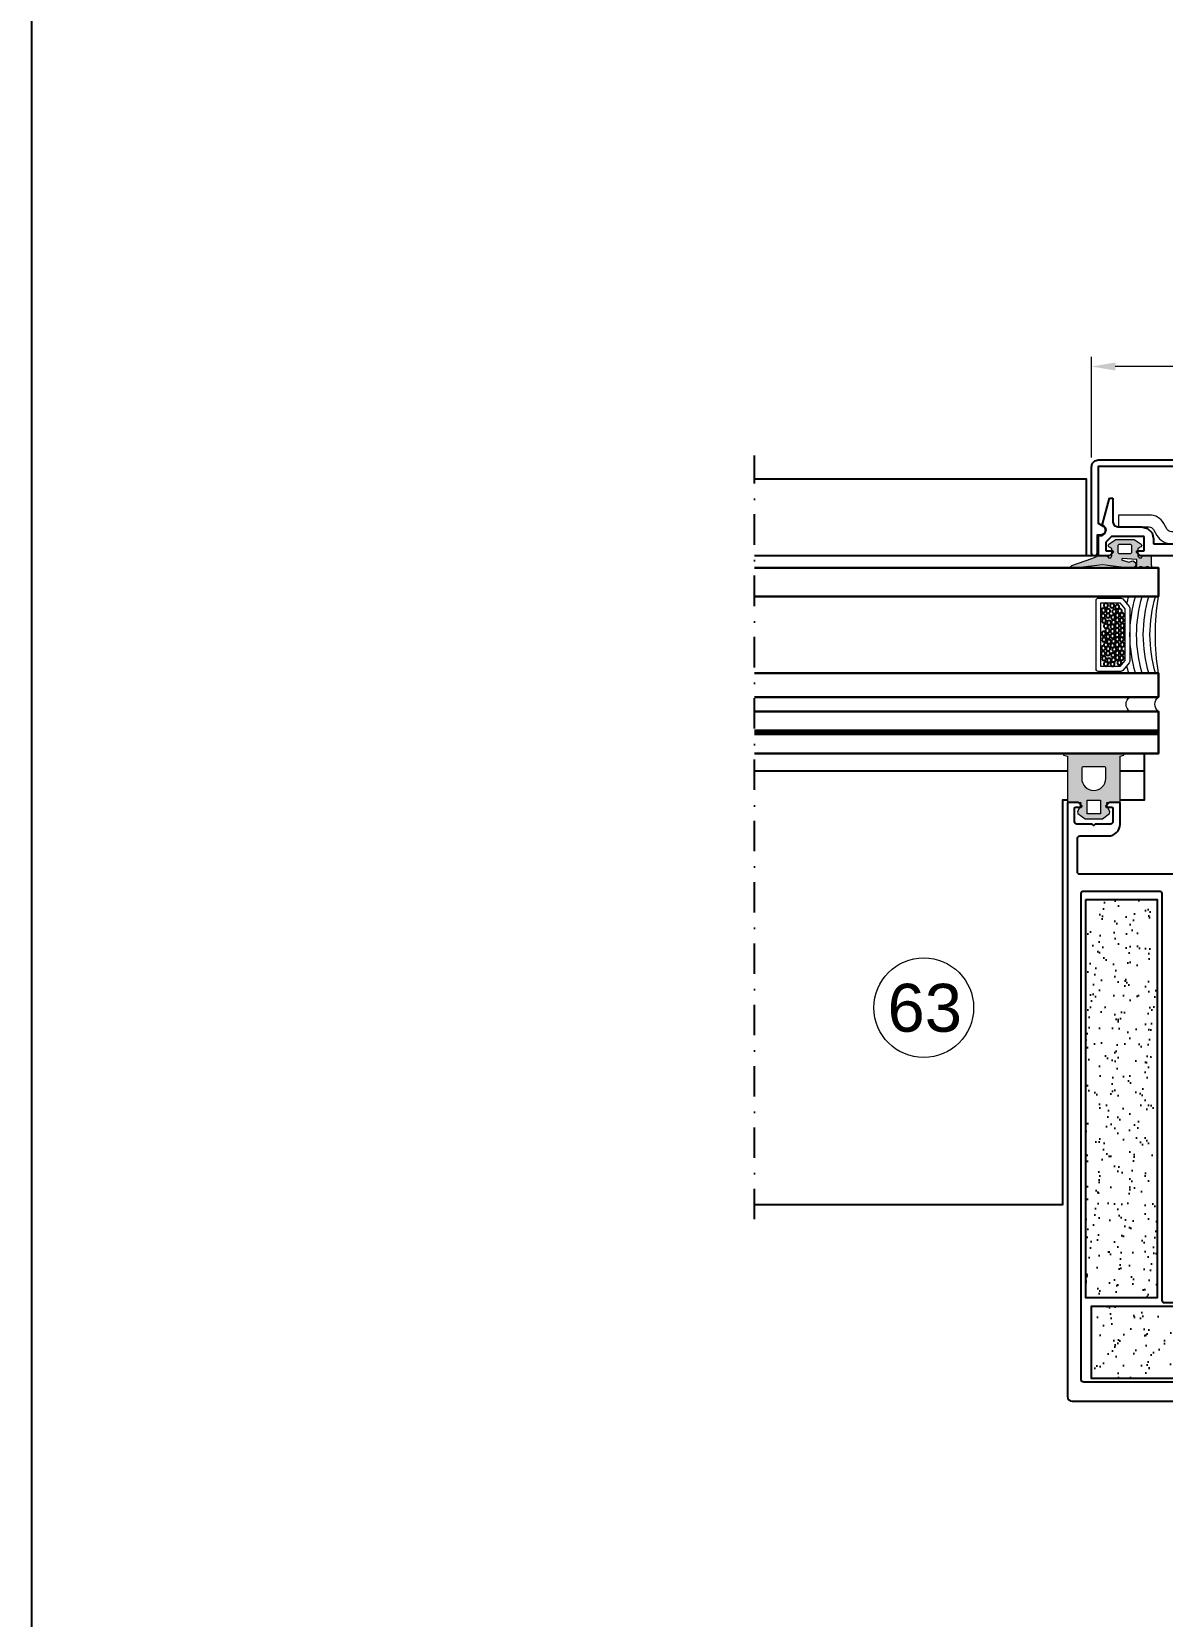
# Model space of a CAD drawing. Header units: millimetres. Extents: x 22319 to 27873, y 35287 to 39437.
# Drawn here: x 22318.7 to 22554.6, y 38444.7 to 38775.5 of the extents above; entities that cross this region are included whole.
import ezdxf
from ezdxf.enums import TextEntityAlignment as Align

# ---------------------------------------------------------------- set-up
doc = ezdxf.new("R2010")
doc.units = ezdxf.units.MM
doc.header["$LTSCALE"] = 0.5
doc.linetypes.add('ACDINTGB', pattern=[9, 4, -1, 1, -1, 1, -1])
doc.linetypes.add('DASHDOT', pattern=[25.4, 12.7, -6.35, 0, -6.35])
for name, color, linetype in [('10', 2, 'Continuous'), ('PROFILE_PO', 2, 'Continuous'), ('S_GASKET_HATCH', 252, 'Continuous')]:
    doc.layers.add(name, color=color, linetype=linetype)
for name, color, linetype, lineweight in [('AM_0', 7, 'Continuous', 30), ('AM_4', 3, 'Continuous', 25), ('AM_5', 3, 'Continuous', 18), ('AM_6', 2, 'Continuous', 20), ('AM_7', 4, 'DASHDOT', 25), ('AM_8', 1, 'Continuous', 25), ('PROFILE_X2', 2, 'ACDINTGB', 9), ('S_ACCESSORY', 7, 'Continuous', 9), ('S_GASKET', 7, 'Continuous', 9), ('S_SILICON', 7, 'Continuous', 9)]:
    doc.layers.add(name, color=color, linetype=linetype, lineweight=lineweight)
doc.styles.add('Border', font='ARIAL.TTF')
doc.styles.get("Standard").update_dxf_attribs({"font": 'ARIAL.TTF'})
doc.dimstyles.new('SBS_DIN$0', dxfattribs={"dimscale": 2, "dimtxt": 2.5, "dimasz": 2.5, "dimexe": 1, "dimexo": 1, "dimgap": 1, "dimtad": 1, "dimrnd": 0.5, "dimdsep": 46, "dimtxsty": 'Standard', "dimcen": 0, "dimclrd": 256, "dimclre": 256, "dimclrt": 2, "dimadec": 0, "dimazin": 2, "dimtp": 0.1, "dimtm": 0.1, "dimtfac": 0.71, "dimtofl": 0, "dimtmove": 0, "dimatfit": 3, "dimfxl": 0, "dimlwd": -1, "dimlwe": -1, "dimarcsym": 0})
pattern_1 = [(307.5, (-885.1022039818417, -1277.689450924772), (4.894132373293424, 0.1600031295984037), [0, -3.860799999999998, 0, -4.317999999999995, 0, -4.127499999999995]), (277.5, (-885.1022039818417, -1277.689450924772), (7.168251005683542, -4.495232831380028), [0, -2.0828, 0, -3.4798, 0, -1.3335]), (237.5, (-885.1022039818417, -1274.565250924774), (0.01437184678545546, -7.90992370241458), [0, -1.27, 0, -4.572, 0, -5.969]), (227.5, (-885.1022039818417, -1274.565250924774), (2.229293232572161, -7.635564524722972), [0, -0.6349999999999993, 0, -2.997199999999997, 0, -3.428999999999998])]

# ---------------------------------------------------------------- blocks, each defined once
blk = doc.blocks.new('52M80')
for p, q in [((-8.295000000001892, -84.90000000000146), (-8.295000000001892, -4)), ((-7.795000000001892, -3.5), (7.805000000000291, -3.5)), ((8.305000000000291, -4), (8.305000000000291, -84.90000000000146)), ((7.805000000000291, -85.40000000000146), (-7.795000000001892, -85.40000000000146))]:
    blk.add_line(p, q)
for points in [[(-2.099999999998545, 23.66068722057389), (-2.099999999998545, 24.67952364800294), (-2.597568437347945, 24.96679491924442, -0.655628729096261), (-2.556042778294795, 25.33126095119223), (-2.099999999998545, 25.47068722057884), (-2.099999999998545, 26.48952364800061), (-2.597568437344307, 26.77679491924209, -0.6556287291027632), (-2.556042778294795, 27.14126095119718), (-2.099999999998545, 27.28068722057651), (-2.099999999998545, 28.29952364799829), (-2.597568437347945, 28.58679491924704, -0.655628729096261), (-2.556042778294795, 28.95126095119485), (-2.099999999998545, 29.09068722057418), (-2.099999999998545, 30.10952364800323), (-2.597568437347945, 30.39679491924471, -0.655628729096261), (-2.556042778294795, 30.76126095119253), (-2.099999999998545, 30.90068722057913), (-2.099999999998545, 31.9195236480009), (-2.597568437344307, 32.20679491924238, -0.6556287290989612), (-2.556042778294795, 32.5712609511902), (-2.099999999998545, 32.7106872205768), (-2.099999999998545, 33.72952364799858), (-2.597568437347945, 34.01679491924733, -0.655628729096261), (-2.556042778294795, 34.38126095119515), (-2.099999999998545, 34.52068722057447), (-2.099999999998545, 35.53952364800352), (-2.597568437347945, 35.826794919245, -0.655628729096261), (-2.556042778294795, 36.19126095119282), (-2.099999999998545, 36.33068722057214), (-2.099999999998545, 37.13397459621774), (-3.599999999998545, 38), (-4.799999999999272, 38, 0.4142135623730949), (-5, 37.80000000000291), (-5, 0.5, -0.414213562373095), (-5.5, 0), (-28.40000000000146, 0, -0.414213562373095), (-28.90000000000146, 0.5), (-28.90000000000146, 7.5, -0.414213562373095), (-28.40000000000146, 8), (-22.5, 8, 0.414213562373095), (-20, 10.5), (-20, 14.79999919881811, 0.4142147356762239), (-20.20000080118189, 14.9999991988152), (-22.21716697046213, 14.99999111823854, 0.1989113262788697), (-22.3585875255194, 14.94141247447988), (-22.9414213562377, 14.35857864376158, 0.1989123673796581), (-23, 14.21715728752315), (-23, 14.20000000000437, 0.4142135623730951), (-22.79999999999927, 14), (-21.70000000000073, 14, -0.414213562373095), (-21.5, 13.80000000000291), (-21.5, 11, -0.414213562373095), (-22, 10.5), (-25.20000000000073, 10.5), (-25.5, 10.20000000000437), (-25.79999999999927, 10.5), (-29, 10.5, -0.414213562373095), (-29.5, 11), (-29.5, 13.80000000000291, -0.414213562373095), (-29.29999999999927, 14), (-28.20000000000073, 14.00000000000728, 0.414213562373095), (-28, 14.20000000000437), (-28, 14.21715728752315, 0.1989123673824275), (-28.0585786437623, 14.35857864376158), (-28.64142135623842, 14.94142135624134, 0.1989123673763152), (-28.78284271247321, 15), (-30.79999999999927, 15, 0.4142135623730949), (-31, 14.80000000000291), (-31, -109, 0.4142135623730951), (-30, -110), (30, -110, 0.414213562373095), (31, -109), (31, 15), (28.70000000000073, 15), (28, 14.30000000000291), (28, 14), (29.5, 14), (29.5, 11, -0.414213562373095), (29, 10.5), (25.79999999999927, 10.5), (25.5, 10.20000000000437), (25.20000000000073, 10.5), (22, 10.5, -0.414213562373095), (21.5, 11), (21.5, 14), (23, 14), (23, 14.30000000000291), (22.29999999999927, 15), (20, 15), (20, 10.5, 0.4142135623730951), (22.5, 8), (28.40000000000146, 8, -0.414213562373095), (28.90000000000146, 7.5), (28.90000000000146, 0.5, -0.414213562373095), (28.40000000000146, 0), (5.5, 0, -0.414213562373095), (5, 0.5), (5, 37.80000000000291, 0.414213562373095), (4.799999999999272, 38), (2.599999999998545, 38, 0.414213562373095), (2.099999999998545, 37.5), (2.099999999998545, 37.33068722057214), (2.556042778294795, 37.19126095119282, -0.655628729096261), (2.597568437347945, 36.826794919245), (2.099999999998545, 36.53952364800352), (2.099999999998545, 35.52068722057447), (2.556042778294795, 35.38126095119515, -0.655628729096261), (2.597568437347945, 35.01679491924733), (2.099999999998545, 34.72952364799858), (2.099999999998545, 33.7106872205768), (2.556042778294795, 33.5712609511902, -0.6556287290989614), (2.597568437344307, 33.20679491924238), (2.099999999998545, 32.9195236480009), (2.099999999998545, 31.90068722057913), (2.556042778294795, 31.76126095119253, -0.655628729096261), (2.597568437347945, 31.39679491924471), (2.099999999998545, 31.10952364800323), (2.099999999998545, 30.09068722057418), (2.556042778294795, 29.95126095119485, -0.6556287290962612), (2.597568437347945, 29.58679491924704), (2.099999999998545, 29.29952364799829), (2.099999999998545, 28.28068722057651), (2.556042778294795, 28.14126095118991, -0.6556287290989614), (2.597568437344307, 27.77679491924209), (2.099999999998545, 27.48952364800061), (2.099999999998545, 26.47068722057884), (2.556042778294795, 26.33126095119223, -0.655628729096261), (2.597568437347945, 25.96679491924442), (2.099999999998545, 25.67952364800294), (2.099999999998545, 24.66068722057389), (2.556042778294795, 24.52126095119456, -0.655628729096261), (2.597568437347945, 24.15679491924675), (2.099999999998545, 23.86952364799799), (2.099999999998545, 22.47439975342422, -0.315298788879363), (1.902606042996922, 22.19249196718738), (0, 21.5), (-1.902606042996922, 22.19249196718738, -0.315298788879363), (-2.099999999998545, 22.47439975342422), (-2.099999999998545, 22.86952364799799), (-2.597568437347945, 23.15679491924675, -0.655628729096261), (-2.556042778294795, 23.52126095119456)], [(-3, 20.40000000000146, -0.414213562373088), (-2.700000000000728, 20.70000000000437), (2.700000000000728, 20.70000000000437, -0.414213562373095), (3, 20.40000000000146), (3, 0.3000000000029104, -0.4142135623730813), (2.700000000000728, 0), (-2.700000000000728, 0, -0.414213562373095), (-3, 0.3000000000029104)], [(27.59999999999854, -106), (-27.59999999999854, -106, -0.414213562373095), (-28.09999999999854, -105.5), (-28.09999999999854, -4, -0.414213562373095), (-27.59999999999854, -3.5), (-11.79500000000189, -3.5, -0.414213562373095), (-11.29500000000189, -4), (-11.29500000000189, -88.90000000000146, 0.4142135623730951), (-10.79500000000189, -89.40000000000146), (10.80500000000029, -89.40000000000146, 0.414213562373095), (11.30500000000029, -88.90000000000146), (11.30500000000029, -4, -0.414213562373095), (11.80500000000029, -3.5), (27.59999999999854, -3.5, -0.414213562373095), (28.09999999999854, -4), (28.09999999999854, -105.5, -0.4142135623730284)]]:
    blk.add_lwpolyline(points, format="xyb", close=True)
for centre, radius, start, end in [((-7.795000000001892, -4), 0.4999999999999999, 90, 180), ((7.805000000000291, -4), 0.5, 0, 90), ((-7.795000000001892, -84.90000000000146), 0.4999999999999999, 180, 270), ((7.805000000000291, -84.90000000000146), 0.4999999999999999, 270, 0)]:
    blk.add_arc(centre, radius, start, end)
blk = doc.blocks.new('52M80_F')
at = {"layer": 'AM_8'}
h = blk.add_hatch(dxfattribs=at)
h.set_pattern_fill('AR-SAND', color=256, scale=0.1, angle=270, style=0)
h.set_pattern_definition([(232.5, (885.1022039818417, -1277.539450924771), (-4.894132373293424, 0.1600031295984037), [0, -3.860799999999997, 0, -4.317999999999993, 0, -4.127499999999993]), (262.5, (885.1022039818417, -1277.539450924771), (-7.168251005683542, -4.495232831380028), [0, -2.0828, 0, -3.4798, 0, -1.3335]), (302.5, (885.1022039818417, -1274.415250924772), (-0.01437184678545546, -7.90992370241458), [0, -1.27, 0, -4.572, 0, -5.969]), (312.5, (885.1022039818417, -1274.415250924772), (-2.229293232572161, -7.635564524722972), [0, -0.6349999999999991, 0, -2.997199999999996, 0, -3.428999999999997])])
h.paths.add_polyline_path([(-27.20249999999942, -5.349999999998545), (-27.20249999999942, -88.34999999999854), (-12.20249999999942, -88.34999999999854), (-12.20249999999942, -5.349999999998545)])
h = blk.add_hatch(dxfattribs=at)
h.set_pattern_fill('AR-SAND', color=256, scale=0.1, angle=270, style=0)
h.set_pattern_definition(pattern_1)
h.paths.add_polyline_path([(-7.5, -4.94999999999709), (-7.5, -83.94999999999709), (7.5, -83.94999999999709), (7.5, -4.94999999999709)])
h = blk.add_hatch(dxfattribs=at)
h.set_pattern_fill('AR-SAND', color=256, scale=0.1, angle=270, style=0)
h.set_pattern_definition([(307.5, (-885.1022039818417, -1277.539450924771), (4.894132373293424, 0.1600031295984037), [0, -3.860799999999997, 0, -4.317999999999993, 0, -4.127499999999993]), (277.5, (-885.1022039818417, -1277.539450924771), (7.168251005683542, -4.495232831380028), [0, -2.0828, 0, -3.4798, 0, -1.3335]), (237.5, (-885.1022039818417, -1274.415250924772), (0.01437184678545546, -7.90992370241458), [0, -1.27, 0, -4.572, 0, -5.969]), (227.5, (-885.1022039818417, -1274.415250924772), (2.229293232572161, -7.635564524722972), [0, -0.6349999999999991, 0, -2.997199999999996, 0, -3.428999999999997])])
h.paths.add_polyline_path([(27.20249999999942, -5.349999999998545), (27.20249999999942, -88.34999999999854), (12.20249999999942, -88.34999999999854), (12.20249999999942, -5.349999999998545)])
h = blk.add_hatch(dxfattribs=at)
h.set_pattern_fill('AR-SAND', color=256, scale=0.1, angle=270, style=0)
h.set_pattern_definition(pattern_1)
h.paths.add_polyline_path([(26.00249999999869, -90.19999999999709), (-26.00249999999869, -90.19999999999709), (-26.00249999999869, -105.1999999999971), (26.00249999999869, -105.1999999999971)])
at = {"layer": 'AM_4'}
for points in [[(-27.20249999999942, -5.349999999998545), (-27.20249999999942, -88.34999999999854), (-12.20249999999942, -88.34999999999854), (-12.20249999999942, -5.349999999998545)], [(-7.5, -4.94999999999709), (-7.5, -83.94999999999709), (7.5, -83.94999999999709), (7.5, -4.94999999999709)], [(27.20249999999942, -5.349999999998545), (27.20249999999942, -88.34999999999854), (12.20249999999942, -88.34999999999854), (12.20249999999942, -5.349999999998545)], [(26.00249999999869, -90.19999999999709), (-26.00249999999869, -90.19999999999709), (-26.00249999999869, -105.1999999999971), (26.00249999999869, -105.1999999999971)]]:
    blk.add_lwpolyline(points, close=True, dxfattribs=at)
blk.add_blockref('52M80', (0, 0))
blk = doc.blocks.new('*D434')
at = {"layer": 'AM_5'}
for p, q in [((22539.76015652533, 38686.6056050968), (22539.76015652533, 38707.6026610296)), ((22591.76015652533, 38686.6056050968), (22591.76015652533, 38707.6026610296)), ((22586.76015652533, 38705.6026610296), (22544.76015652533, 38705.6026610296))]:
    blk.add_line(p, q, dxfattribs=at)
for points in [[(22544.76015652533, 38706.43599436293), (22544.76015652533, 38704.76932769626), (22539.76015652533, 38705.6026610296)], [(22586.76015652533, 38706.43599436293), (22586.76015652533, 38704.76932769626), (22591.76015652533, 38705.6026610296)]]:
    blk.add_solid(points, dxfattribs=at)
at = {"layer": 'Defpoints', "color": 0}
for p in [(22539.76015652533, 38705.6026610296), (22539.76015652533, 38684.6056050968), (22591.76015652533, 38684.6056050968)]:
    blk.add_point(p, dxfattribs=at)
at = {"layer": 'AM_5', "color": 2, "insert": (22565.76015652533, 38710.15552596821), "char_height": 5, "attachment_point": 5}
blk.add_mtext('52', dxfattribs=at)
blk = doc.blocks.new('52P03__63')
at = {"layer": '10', "color": 7, "linetype": 'Continuous'}
for p, q in [((248.2036157277523, 411.9494486412894), (245.7036157277523, 411.9494486412894)), ((245.7036157277523, 411.9494486412894), (245.7036157277523, 407.4494486412894)), ((247.7036157277523, 407.4494486412894), (247.7036157277523, 410.4494486412894)), ((247.7036157277523, 410.4494486412894), (248.2036157277523, 410.4494486412894)), ((248.3500617277524, 412.8029946412893), (248.2036157277523, 412.4494486412894)), ((248.2036157277523, 412.4494486412894), (248.2036157277523, 411.9494486412894)), ((248.2036157277523, 410.4494486412894), (248.9107237277524, 410.7423566412894)), ((248.7036157277523, 412.9494486412894), (248.3500617277524, 412.8029946412893)), ((249.0571697277524, 412.8029946412893), (248.7036157277523, 412.9494486412894)), ((248.9107237277524, 410.7423566412894), (249.2036157277523, 411.4494486412894)), ((249.2036157277523, 412.4494486412894), (249.0571697277524, 412.8029946412893)), ((249.2036157277523, 411.4494486412894), (249.2036157277523, 412.4494486412894)), ((252.3500617277524, 412.8029946412893), (252.2036157277523, 412.4494486412894)), ((252.2036157277523, 412.4494486412894), (252.2036157277523, 411.4494486412894)), ((252.2036157277523, 411.4494486412894), (252.4965077277524, 410.7423566412894)), ((252.7036157277523, 412.9494486412894), (252.3500617277524, 412.8029946412893)), ((252.4965077277524, 410.7423566412894), (253.2036157277523, 410.4494486412894)), ((253.0571697277524, 412.8029946412893), (252.7036157277523, 412.9494486412894)), ((253.2036157277523, 412.4494486412894), (253.0571697277524, 412.8029946412893)), ((253.2036157277523, 411.9494486412894), (253.2036157277523, 412.4494486412894)), ((255.7036157277523, 411.9494486412894), (253.2036157277523, 411.9494486412894)), ((253.2036157277523, 410.4494486412894), (253.7036157277523, 410.4494486412894)), ((253.7036157277523, 410.4494486412894), (253.7036157277523, 407.4494486412894)), ((255.7036157277523, 407.4494486412894), (255.7036157277523, 411.9494486412894)), ((226.2036117277523, 407.4494486412894), (226.2036117277523, 403.2494666412894)), ((228.5036107277523, 407.4494486412894), (226.2036117277523, 407.4494486412894)), ((229.2036117277523, 406.7494666412894), (228.5036107277523, 407.4494486412894)), ((234.9036127277524, 407.4494486412894), (234.2036157277523, 406.7494666412894)), ((245.7036157277523, 407.4494486412894), (234.9036127277524, 407.4494486412894)), ((253.7036157277523, 407.4494486412894), (247.7036157277523, 407.4494486412894)), ((266.5036107277524, 407.4494486412894), (255.7036157277523, 407.4494486412894)), ((267.2036157277524, 406.7494666412894), (266.5036107277524, 407.4494486412894)), ((272.9036127277524, 407.4494486412894), (272.2036157277524, 406.7494666412894)), ((275.2036157277524, 407.4494486412894), (272.9036127277524, 407.4494486412894)), ((275.2036157277524, 403.2494666412894), (275.2036157277524, 407.4494486412894)), ((227.7036117277523, 404.6494606412894), (227.7036117277523, 406.4494486412894)), ((227.7036117277523, 406.4494486412894), (229.2036117277523, 406.4494486412894)), ((228.9036127277524, 403.4494486412894), (227.7036117277523, 404.6494606412894)), ((229.2036117277523, 406.4494486412894), (229.2036117277523, 406.7494666412894)), ((234.2036157277523, 406.7494666412894), (234.2036157277523, 406.4494486412894)), ((234.2036157277523, 406.4494486412894), (235.7036157277523, 406.4494486412894)), ((235.7036157277523, 406.4494486412894), (235.7036157277523, 403.4494486412894)), ((237.3686777277524, 402.6994486412894), (237.7036157277523, 403.9494486412894)), ((237.7036157277523, 403.9494486412894), (237.7036157277523, 404.9494486412894)), ((237.7036157277523, 404.9494486412894), (250.4036127277524, 404.9494486412894)), ((250.4036127277524, 404.9494486412894), (250.7036157277523, 405.2494666412894)), ((250.7036157277523, 405.2494666412894), (251.0036107277523, 404.9494486412894)), ((251.0036107277523, 404.9494486412894), (263.7036157277524, 404.9494486412894)), ((263.7036157277524, 404.9494486412894), (263.7036157277524, 403.9494486412894)), ((263.7036157277524, 403.9494486412894), (264.0385537277523, 402.6994486412894)), ((265.7036157277524, 403.4494486412894), (265.7036157277524, 406.4494486412894)), ((265.7036157277524, 406.4494486412894), (267.2036157277524, 406.4494486412894)), ((267.2036157277524, 406.4494486412894), (267.2036157277524, 406.7494666412894)), ((272.2036157277524, 406.7494666412894), (272.2036157277524, 406.4494486412894)), ((272.2036157277524, 406.4494486412894), (273.7036157277524, 406.4494486412894)), ((273.7036157277524, 404.6494606412894), (272.5036107277524, 403.4494486412894)), ((273.7036157277524, 406.4494486412894), (273.7036157277524, 404.6494606412894)), ((226.2036117277523, 403.2494666412894), (226.9831947277523, 403.2494666412894)), ((226.9831947277523, 403.2494666412894), (227.5074797277524, 402.8069316412894)), ((227.0888967277523, 401.0943456412894), (227.0036107277523, 400.9305276412894)), ((227.0036107277523, 400.9305276412894), (227.0104277277524, 400.8787696412894)), ((227.0104277277524, 400.8787696412894), (228.4652007277524, 395.4494486412894)), ((227.1919047277523, 401.1664896412894), (227.0888967277523, 401.0943456412894)), ((227.5680257277523, 401.5953536412894), (227.1919047277523, 401.1664896412894)), ((227.5074797277524, 402.8069316412894), (227.7036117277523, 402.1494606412894)), ((227.7036117277523, 402.1494606412894), (227.5680257277523, 401.5953536412894)), ((235.7036157277523, 403.4494486412894), (228.9036127277524, 403.4494486412894)), ((229.2036117277523, 400.4494486412894), (229.4965047277523, 401.1565406412894)), ((229.2036117277523, 395.4494486412894), (229.2036117277523, 400.4494486412894)), ((229.4965047277523, 401.1565406412894), (230.2036117277523, 401.4494486412894)), ((230.2036117277523, 401.4494486412894), (235.2036157277523, 401.4494486412894)), ((235.2036157277523, 401.4494486412894), (236.4536157277523, 401.7843786412894)), ((236.4536157277523, 401.7843786412894), (237.3686777277524, 402.6994486412894)), ((264.0385537277523, 402.6994486412894), (264.9536157277524, 401.7843786412894)), ((264.9536157277524, 401.7843786412894), (266.2036157277524, 401.4494486412894)), ((272.5036107277524, 403.4494486412894), (265.7036157277524, 403.4494486412894)), ((266.2036157277524, 401.4494486412894), (271.2036157277524, 401.4494486412894)), ((271.2036157277524, 401.4494486412894), (271.9107237277524, 401.1565406412894)), ((271.9107237277524, 401.1565406412894), (272.2036157277524, 400.4494486412894)), ((272.2036157277524, 400.4494486412894), (272.2036157277524, 395.4494486412894)), ((272.9420267277524, 395.4494486412894), (274.3967997277524, 400.8787396412894)), ((273.7036157277524, 402.1494606412894), (273.8997447277524, 402.8069316412894)), ((273.8391977277524, 401.5953536412894), (273.7036157277524, 402.1494606412894)), ((274.2153187277523, 401.1664586412894), (273.8391977277524, 401.5953536412894)), ((273.8997447277524, 402.8069316412894), (274.4240287277524, 403.2494666412894)), ((274.3183317277523, 401.0943456412894), (274.2153187277523, 401.1664586412894)), ((274.4036127277524, 400.9305276412894), (274.3183317277523, 401.0943456412894)), ((274.3967997277524, 400.8787396412894), (274.4036127277524, 400.9305276412894)), ((274.4240287277524, 403.2494666412894), (275.2036157277524, 403.2494666412894)), ((228.4652007277524, 395.4494486412894), (229.2036117277523, 395.4494486412894)), ((272.2036157277524, 395.4494486412894), (272.9420267277524, 395.4494486412894))]:
    blk.add_line(p, q, dxfattribs=at)
blk = doc.blocks.new('Glass 6-16-Contraflam Lite 44.2')
at = {"layer": 'AM_0'}
for points in [[(84.25505423948198, 32.80004999999801), (0, 32.80004999999801), (0, 38.80004999999801), (84.25505423948198, 38.80004999999801)], [(84.25505423948198, 11.79995000000054), (0, 11.79995000000054), (0, 16.79995000000054), (84.25505423948198, 16.79995000000054)], [(84.25505423948198, 0), (0, 0), (0, 8.799950000000536), (84.25505423948198, 8.799950000000536)]]:
    blk.add_lwpolyline(points, dxfattribs=at)
at = {"layer": 'AM_8'}
for p, q in [((0, 4.799950000000536), (84.25505423948198, 4.799950000000536)), ((0, 4.39994999999908), (84.25505423948198, 4.39994999999908)), ((0, 3.999949999997625), (84.25505423948198, 3.999949999997625))]:
    blk.add_line(p, q, dxfattribs=at)
for centre in [(8.076184905392438, 29.78277766164683), (8.60768384788389, 30.62921253328386), (9.224985828066565, 29.65810423784569), (9.669370896248438, 30.86891733977245), (10.49909698517513, 29.764212863789), (10.95919309370947, 30.92906579800911), (11.47172377716197, 29.89243401171552), (7.542068813399965, 26.68008906635805), (7.59710336507851, 28.90487125205982), (7.667736545947264, 27.81888430726394), (8.580169273471256, 27.87133151430317), (8.580845816348301, 28.8449804709453), (8.602940010037855, 26.69652155687072), (9.37454009346402, 27.42307707200234), (9.472730572582805, 28.4201683947249), (9.578958496669657, 26.49944619029702), (10.30945030379371, 27.31479713025328), (10.51461893726082, 28.80865435733722), (10.95919309370947, 26.63664327849983), (11.34850541424021, 27.74814522330416), (11.5373853452511, 28.75329869052075), (7.542068813399965, 25.71426759698079), (7.542068813399965, 24.71347478454118), (7.542068813399965, 22.73145286216459), (7.667736545947264, 23.83686238488735), (8.580169273471256, 23.88930959192658), (8.602940010037855, 25.73070008749346), (8.602940010037855, 24.72990727505385), (8.602940010037855, 22.74788535267726), (9.37454009346402, 23.44105514962575), (9.578958496669657, 25.53362472091976), (9.578958496669657, 24.53283190848015), (10.30945030379371, 23.33277520787669), (10.51984677458677, 24.38913014449645), (10.6255153174061, 25.67082180912257), (11.34850541424021, 23.7661233009203), (11.43352744146978, 25.05616419453872), (7.59710336507851, 21.03496602813539), (7.667736545947264, 19.94897908333951), (8.076184905392438, 21.91287243771512), (8.580169273471256, 20.00142629037146), (8.580845816348301, 20.97507524702087), (9.224985828066565, 21.78819901391398), (9.37454009346402, 19.55317184807791), (9.472730572582805, 20.55026317079319), (9.578958496669657, 22.55080998609628), (10.30945030379371, 19.44489190632157), (10.49909698517513, 21.89430763985729), (10.51461893726082, 20.93874913341278), (10.95919309370947, 22.68800707429909), (11.34850541424021, 19.87823999937245), (11.47172377716197, 22.02252878778381), (11.5373853452511, 20.88339346659632), (8.157827586015628, 18.99362284989911), (9.578958496669657, 18.66292668454844), (10.95919309370947, 18.71104324021871)]:
    blk.add_circle(centre, 0.4393685602240112, dxfattribs=at)
at = {"layer": 'PROFILE_X2', "linetype": 'Continuous'}
blk.add_lwpolyline([(12.5, 17.15002599999571, 0.414213562373095), (13, 17.65002599999571), (13, 31.95004400000471, 0.414213562373095), (12.5, 32.45004400000471), (7.832599418146856, 32.45004400000471, 0.2212339828140486), (7.450142336630961, 32.27211011246982), (6.117542918487743, 30.68963351970888, 0.1767798107320656), (6, 30.36756740724377), (6, 19.23250259275665, 0.1767798107320793), (6.117542918484105, 18.91043648029154), (7.450142336630961, 17.3279598875306, 0.2212339828140487), (7.832599418146856, 17.15002599999571)], format="xyb", close=True, dxfattribs=at)
blk.add_lwpolyline([(12, 18.15002599999571), (12, 31.45004400000471), (8.065218836291024, 31.45004400000471), (7, 30.18508481448953), (7, 19.41498518551089), (8.065218836294662, 18.15002599999571)], close=True, dxfattribs=at)
at = {"layer": 'S_SILICON', "linetype": 'Continuous'}
for centre, radius, start, end in [((-50.17100253149692, 24.80004999999801), 50.80481763588586, 350.9401915933207, 9.05980840667925), ((-26.50586874385408, 24.80004999999801), 28.26835861790447, 343.560548821095, 16.43945117890499), ((-25.11272946330064, 24.80004999999801), 28.26835861790447, 343.560548821095, 16.43945117890499), ((-23.71959018275084, 24.80004999999801), 28.26835861790447, 343.560548821095, 16.43945117890499), ((-22.32645090220103, 24.80004999999801), 28.26835861790447, 343.560548821095, 16.43945117890499), ((-20.93331162159302, 24.80005000000529), 28.26835861784836, 13.18916975009523, 16.43945117890499), ((-20.93331162159302, 24.80004999999801), 28.26835861784836, 343.560548821095, 346.8107813933117), ((-1.104350487039483, 10.29994999997871), 1.862683547508502, 306.3617510193578, 53.63824898047437), ((4.895649512956879, 10.29994999996416), 1.862683547508502, 306.3617510193578, 53.63824898047437)]:
    blk.add_arc(centre, radius, start, end, dxfattribs=at)
blk = doc.blocks.new('52R025_b')
at = {"layer": 'S_GASKET_HATCH'}
h = blk.add_hatch(color=256, dxfattribs=at)
h.paths.add_polyline_path([(-4.100000000002183, 2.19999999999709), (-4.299999999999272, 2.400000000001455), (-6.700000000000728, 2.400000000001455), (-6.899999999997817, 2.19999999999709), (-6.899999999997817, 0.5999999999985448), (-6.700000000000728, 0.4000000000014552), (-4.299999999999272, 0.4000000000014552), (-4.100000000002183, 0.5999999999985448)], flags=16)
h.paths.add_polyline_path([(5.790000000000873, -2.220000000001164), (5.590000000000146, -2.010000000002037), (1.380000000001019, -0.5500000000029104), (0, 0), (-1.799999999999272, 0), (-2.049999999999272, -0.430000000000291), (-2.549999999999272, -0.430000000000291), (-2.799999999999272, 0), (-2.799999999999272, 1.5), (-2.149999999997817, 1.879999999997381), (-2, 2.120000000002619), (-2.129999999997381, 2.379999999997381), (-3.579999999998108, 3.400000000001455), (-7.420000000001892, 3.400000000001455), (-8.869999999998981, 2.379999999997381), (-9, 2.120000000002619), (-8.850000000002183, 1.879999999997381), (-8.200000000000728, 1.5), (-8.200000000000728, 0), (-8.450000000000728, -0.430000000000291), (-8.950000000000728, -0.430000000000291), (-9.200000000000728, 0), (-11, 0), (-11, -1.900000000001455), (-11.07999999999811, -2.059999999997672), (-11.11999999999898, -2.5), (-10.63999999999942, -2.5), (-10.34000000000015, -2.339999999996508), (-10.06000000000131, -2.339999999996508), (-9.7599999999984, -2.5), (-9.2400000000016, -2.5), (-8.93999999999869, -2.339999999996508), (-8.659999999999854, -2.339999999996508), (-8.360000000000582, -2.5), (-7.880000000001019, -2.5), (-7.920000000001892, -2.059999999997672), (-8, -1.900000000001455), (-8, -0.8000000000029104), (-4.930000000000291, -0.5599999999976717), (-4.759999999998399, -0.8799999999973807), (-6.299999999999272, -1.339999999996508), (-6.56000000000131, -1.260000000002037), (-7.159999999999854, -1.059999999997672), (-7.700000000000728, -1.400000000001455), (-7.790000000000873, -2.029999999998836), (-7.350000000002183, -2.5), (-5.829999999998108, -2.5), (-0.8300000000017462, -1.870000000002619), (4.409999999999854, -2.5), (5.719999999997526, -2.5)])
at = {"layer": 'S_GASKET', "color": 0, "linetype": 'ByBlock'}
for points in [[(5.790000000000873, -2.220000000001164), (5.590000000000146, -2.010000000002037), (1.380000000001019, -0.5500000000029104), (0, 0), (-1.799999999999272, 0), (-2.049999999999272, -0.430000000000291), (-2.549999999999272, -0.430000000000291), (-2.799999999999272, 0), (-2.799999999999272, 1.5), (-2.149999999997817, 1.879999999997381), (-2, 2.120000000002619), (-2.129999999997381, 2.379999999997381), (-3.579999999998108, 3.400000000001455), (-7.420000000001892, 3.400000000001455), (-8.869999999998981, 2.379999999997381), (-9, 2.120000000002619), (-8.850000000002183, 1.879999999997381), (-8.200000000000728, 1.5), (-8.200000000000728, 0), (-8.450000000000728, -0.430000000000291), (-8.950000000000728, -0.430000000000291), (-9.200000000000728, 0), (-11, 0), (-11, -1.900000000001455), (-11.07999999999811, -2.059999999997672), (-11.11999999999898, -2.5), (-10.63999999999942, -2.5), (-10.34000000000015, -2.339999999996508), (-10.06000000000131, -2.339999999996508), (-9.7599999999984, -2.5), (-9.2400000000016, -2.5), (-8.93999999999869, -2.339999999996508), (-8.659999999999854, -2.339999999996508), (-8.360000000000582, -2.5), (-7.880000000001019, -2.5), (-7.920000000001892, -2.059999999997672), (-8, -1.900000000001455), (-8, -0.8000000000029104), (-4.930000000000291, -0.5599999999976717), (-4.759999999998399, -0.8799999999973807), (-6.299999999999272, -1.339999999996508), (-6.56000000000131, -1.260000000002037), (-7.159999999999854, -1.059999999997672), (-7.700000000000728, -1.400000000001455), (-7.790000000000873, -2.029999999998836), (-7.350000000002183, -2.5), (-5.829999999998108, -2.5), (-0.8300000000017462, -1.870000000002619), (4.409999999999854, -2.5), (5.719999999997526, -2.5)], [(-4.100000000002183, 2.19999999999709), (-4.299999999999272, 2.400000000001455), (-6.700000000000728, 2.400000000001455), (-6.899999999997817, 2.19999999999709), (-6.899999999997817, 0.5999999999985448), (-6.700000000000728, 0.4000000000014552), (-4.299999999999272, 0.4000000000014552), (-4.100000000002183, 0.5999999999985448)]]:
    blk.add_lwpolyline(points, close=True, dxfattribs=at)
blk = doc.blocks.new('52R222_b')
at = {"layer": 'S_GASKET_HATCH'}
h = blk.add_hatch(color=256, dxfattribs=at)
h.paths.add_polyline_path([(-6.900001999998494, -2.400000000001455), (-4.099997999997868, -2.400000000001455), (-4.099997999997868, 0.5), (-6.900001999998494, 0.5)], flags=16)
edge = h.paths.add_edge_path(flags=16)
edge.add_line((-7.80000000000291, 7.399957684036053), (-3.200000000000728, 7.399957684036053))
edge.add_arc((-3.200000000000728, 7.199957684038964), 0.1999999999970896, 0, 90, ccw=False)
edge.add_line((-3, 7.199957684038964), (-3, 5))
edge.add_arc((-5.5, 5), 2.5, -90, 0, ccw=False)
edge.add_arc((-5.5, 5), 2.5, 180, 270, ccw=False)
edge.add_line((-8, 5), (-8, 7.199957684038964))
edge.add_arc((-7.80000000000291, 7.199957684038964), 0.1999999999970896, 90, 180, ccw=False)
h.paths.add_polyline_path([(-8.881461999997555, -1.897633000000496), (-8.375529999997525, -1.008142000006046), (-8.200000999997428, 0), (-11, 0), (-11, 9.685598684030992), (-11.79999899999893, 9.899957684036053), (-11.79999899999893, 10.19995768403896), (0.7999990000025718, 10.19995768403896), (0.7999990000025718, 9.899957684036053), (0, 9.685598684030992), (0, 0), (-2.799998999998934, 0), (-2.624469999998837, -1.008142000006046), (-2.118537999998807, -1.897633000000496), (-2.177928999997675, -2.334233000001404), (-3.700000999997428, -3.400000000001455), (-7.299998999998934, -3.400000000001455), (-8.82207500000004, -2.334233000001404)])
at = {"layer": 'S_GASKET'}
for points in [[(-8.881461999997555, -1.897633000000496), (-8.375529999997525, -1.008142000006046), (-8.200000999997428, 0), (-11, 0), (-11, 9.685598684030992), (-11.79999899999893, 9.899957684036053), (-11.79999899999893, 10.19995768403896), (0.7999990000025718, 10.19995768403896), (0.7999990000025718, 9.899957684036053), (0, 9.685598684030992), (0, 0), (-2.799998999998934, 0), (-2.624469999998837, -1.008142000006046), (-2.118537999998807, -1.897633000000496), (-2.177928999997675, -2.334233000001404), (-3.700000999997428, -3.400000000001455), (-7.299998999998934, -3.400000000001455), (-8.82207500000004, -2.334233000001404)], [(-6.900001999998494, -2.400000000001455), (-4.099997999997868, -2.400000000001455), (-4.099997999997868, 0.5), (-6.900001999998494, 0.5)]]:
    blk.add_lwpolyline(points, close=True, dxfattribs=at)
blk.add_lwpolyline([(-7.80000000000291, 7.399957684036053), (-3.200000000000728, 7.399957684036053, -0.414213562373095), (-3, 7.199957684038964), (-3, 5, -0.414213562373095), (-5.5, 2.5, -0.414213562373095), (-8, 5), (-8, 7.199957684038964, -0.414213562373095)], format="xyb", close=True, dxfattribs=at)

msp = doc.modelspace()

# ---------------------------------------------------------------- linework, layer by layer
msp.add_lwpolyline([(22318.70771382542, 39437.03467588875), (27872.65919384413, 39437.03467588875), (27872.65919384413, 35287.04940153871), (22318.70771382542, 35287.04940153871)], close=True)
at = {"linetype": 'Continuous'}
msp.add_lwpolyline([(22590.36013252533, 38684.7055800968), (22541.16015052533, 38684.7055800968), (22541.16015052533, 38672.9066910968), (22542.26015652533, 38672.2716200968), (22542.62618452533, 38671.9055930968), (22542.76015652533, 38671.4055930968), (22542.46724952533, 38670.69850009681), (22541.76015652533, 38670.4055930968), (22540.96013852533, 38670.4055930968), (22540.96013852533, 38666.6056050968), (22540.81368452533, 38666.2520590968), (22540.46013852533, 38666.1056050968), (22540.26015652533, 38666.1056050968), (22539.90661052533, 38666.2520590968), (22539.76015652533, 38666.6056050968), (22539.76015652533, 38684.6056050968), (22539.96111552533, 38685.3556050968), (22540.51015652533, 38685.9046460968), (22541.26015652533, 38686.1056050968), (22590.26015652533, 38686.1056050968)], dxfattribs=at)
at = {"layer": 'AM_6'}
msp.add_circle((22504.79895095978, 38571.74990588746), 10.4, dxfattribs=at)
at = {"layer": 'AM_7'}
msp.add_line((22469.50509628585, 38527.60557241277), (22469.50509628585, 38687.05649927171), dxfattribs=at)
at = {"layer": 'PROFILE_PO'}
for p, q in [((22540.01015052533, 38666.1055800968), (22469.50515628585, 38666.1055800968)), ((22534.76015052533, 38621.10557241277), (22469.50515628585, 38621.10557241277)), ((22550.76015052533, 38621.10557241277), (22545.76015052533, 38621.10557241277))]:
    msp.add_line(p, q, dxfattribs=at)
for points in [[(22538.76015052533, 38666.1055800968), (22538.76015052533, 38682.1055800968), (22469.50515628585, 38682.1055800968)], [(22550.76015052533, 38624.8055300968), (22550.76015052533, 38615.10557241277), (22545.76015052533, 38615.10557241277)], [(22534.76009052533, 38615.10557241277), (22533.76009052533, 38615.10557241277), (22533.76009052533, 38530.60557241277), (22469.50509628585, 38530.60557241277)]]:
    msp.add_lwpolyline(points, dxfattribs=at)
at = {"layer": 'S_ACCESSORY'}
msp.add_lwpolyline([(22551.84396689617, 38674.60557241277), (22545.42131716536, 38674.60557241277), (22545.42131716536, 38672.10557241277), (22551.84396689617, 38672.10557241277, -0.2679491924311014), (22552.70999229996, 38671.60557241277), (22553.43168013645, 38670.35557241276, 0.2679491924310667), (22556.46276904969, 38668.60557241277), (22575.05754400097, 38668.60557241277, 0.2679491924312761), (22578.08863291422, 38670.35557241277), (22578.8103207507, 38671.60557241277, -0.2679491924313022), (22579.67634615449, 38672.10557241277), (22586.0989958853, 38672.10557241277), (22586.0989958853, 38674.60557241277), (22579.67634615449, 38674.60557241277, 0.2679491924312011), (22576.64525724124, 38672.85557241276), (22575.92356940475, 38671.60557241277, -0.2679491924312979), (22575.05754400097, 38671.10557241277), (22556.46276904969, 38671.10557241277, -0.2679491924310957), (22555.59674364591, 38671.60557241277), (22554.87505580942, 38672.85557241277, 0.2679491924309667)], format="xyb", close=True, dxfattribs=at)

# ---------------------------------------------------------------- block references
at = {"xscale": -1}
for name, p in [('52R025_b', (22541.26015052533, 38666.10557241277)), ('Glass 6-16-Contraflam Lite 44.2', (22553.76015052533, 38624.8055300968)), ('52R222_b', (22534.76015052533, 38614.60557241277))]:
    msp.add_blockref(name, p, dxfattribs=at)
msp.add_blockref('52M80_F', (22565.76015052533, 38599.60557241277))
at = {"layer": 'AM_0', "xscale": -1, "rotation": 180}
msp.add_blockref('52P03__63', (22315.05653479758, 39073.55502105405), dxfattribs=at)

# ---------------------------------------------------------------- texts
at = {"layer": 'AM_6', "style": 'Border'}
msp.add_text('63', height=10, dxfattribs=at).set_placement((22505.01041071421, 38571.74990588746), align=Align.MIDDLE_CENTER)

# ---------------------------------------------------------------- dimensions: what is measured, and where the dimension line sits
at = {"layer": 'AM_5'}
dim = msp.add_linear_dim(base=(22539.76015652533, 38705.6026610296), p1=(22591.76015652533, 38684.6056050968), p2=(22539.76015652533, 38684.6056050968), dimstyle='SBS_DIN$0', dxfattribs=at)
dim.commit()
dim.dimension.update_dxf_attribs({"geometry": '*D434', "text_midpoint": (22565.76015652533, 38710.15552596821)})

doc.saveas('drawing.dxf')
